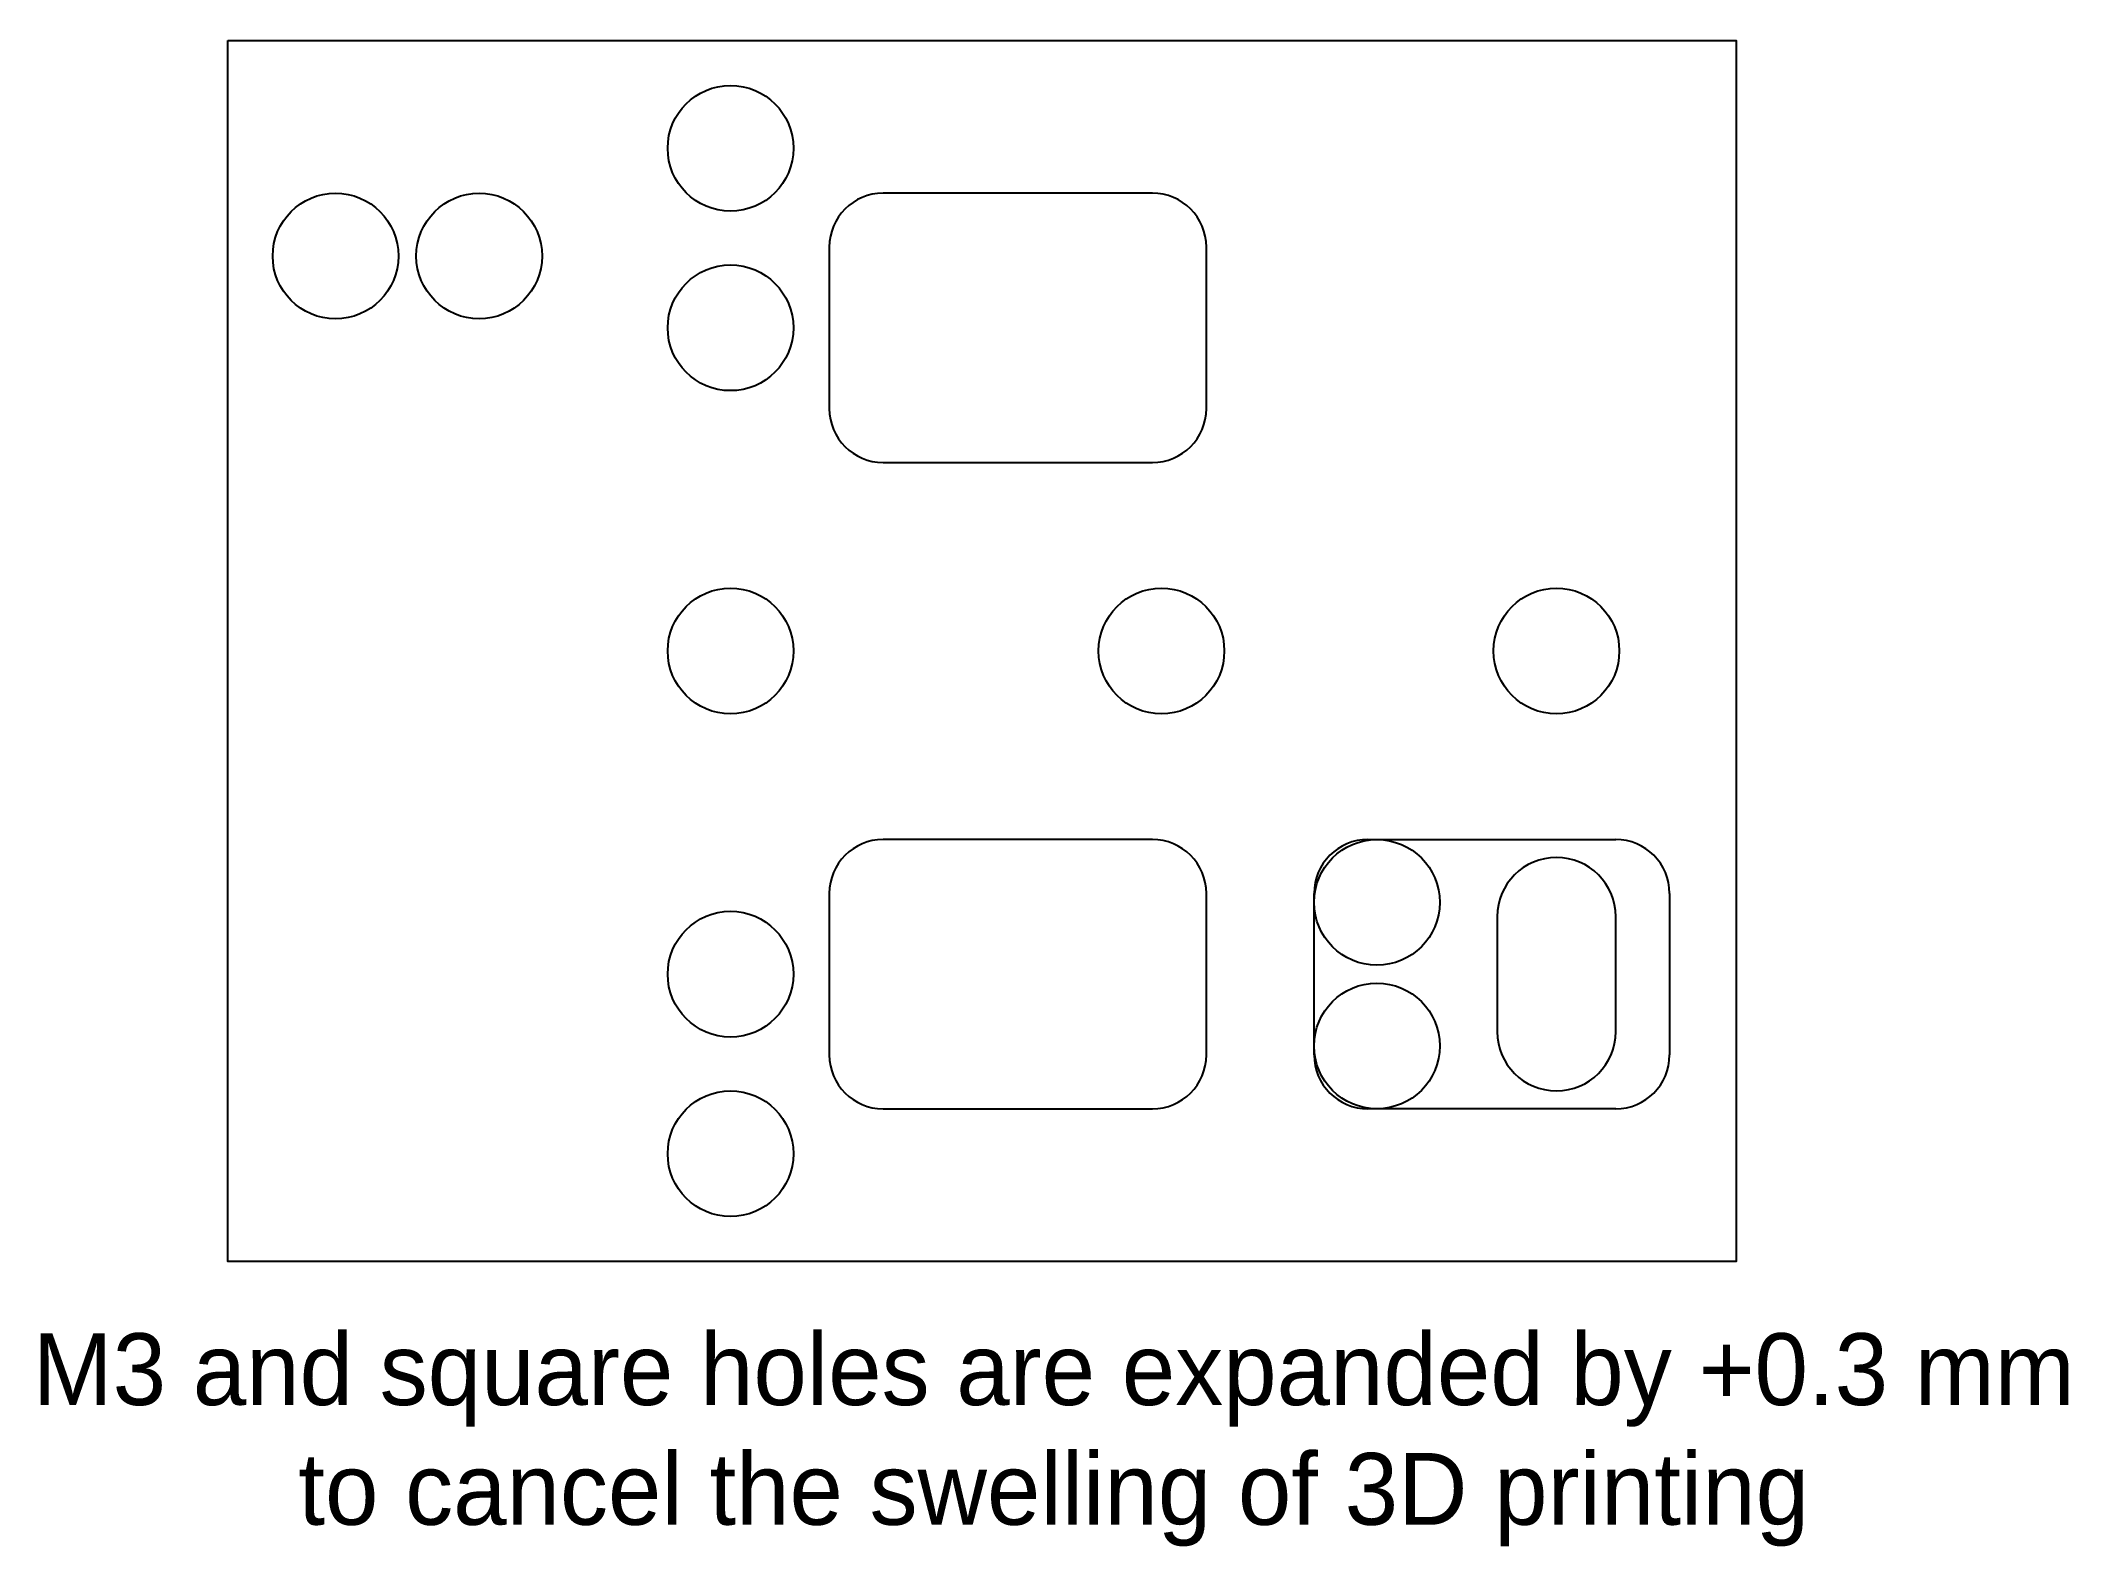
# Model space of a CAD drawing. Header units: millimetres. Extents: x -14.2 to 42.3, y -7.9 to 34.
import ezdxf

# ---------------------------------------------------------------- set-up
doc = ezdxf.new("R2010")
doc.units = ezdxf.units.MM
doc.layers.get('0').update_dxf_attribs({"lineweight": 25, "true_color": 0x000000})
doc.layers.add('1', color=7, linetype='Continuous', lineweight=25, true_color=0x000000)
doc.layers.add('note', color=252, linetype='Continuous', lineweight=25, true_color=0xa0a0a4)
doc.styles.add('textstyle0', font='')
doc.styles.get('textstyle0').set_extended_font_data('BIZ UDPゴシック')

msp = doc.modelspace()

# ---------------------------------------------------------------- linework, layer by layer
for p, q in [((16.75, 29.75), (9.25, 29.75)), ((7.75, 28.25), (7.75, 23.75)), ((18.25, 23.75), (18.25, 28.25)), ((9.25, 22.25), (16.75, 22.25)), ((16.75, 11.75), (9.25, 11.75)), ((28, 11.25), (28, 11.25)), ((7.75, 10.25), (7.75, 5.75)), ((18.25, 5.75), (18.25, 10.25)), ((26.35, 9.6), (26.35, 6.4)), ((29.65, 6.4), (29.65, 9.6)), ((28, 4.75), (28, 4.75)), ((9.25, 4.25), (16.75, 4.25))]:
    msp.add_line(p, q)
at = {"flags": 128}
msp.add_lwpolyline([(-9, 34), (33, 34), (33, 0), (-9, 0)], close=True, dxfattribs=at)
for centre in [(5, 31), (-6, 28), (-2, 28), (5, 26), (5, 17), (17, 17), (28, 17), (23, 10), (5, 8), (23, 6), (5, 3)]:
    msp.add_circle(centre, 1.75)
for centre, radius, start, end in [((9.25, 28.25), 1.5, 90, 180), ((16.75, 28.25), 1.5, 0, 90), ((9.25, 23.75), 1.5, 180, 270), ((16.75, 23.75), 1.5, 270, 0), ((9.25, 10.25), 1.5, 90, 180), ((16.75, 10.25), 1.5, 0, 90), ((28, 9.6), 1.65, 90, 180), ((28, 9.6), 1.65, 0, 90), ((28, 6.4), 1.65, 180, 270), ((28, 6.4), 1.65, 270, 0), ((9.25, 5.75), 1.5, 180, 270), ((16.75, 5.75), 1.5, 270, 0)]:
    msp.add_arc(centre, radius, start, end)
at = {"layer": '1'}
for p, q in [((16.75, 29.75), (9.25, 29.75)), ((7.75, 28.25), (7.75, 23.75)), ((18.25, 23.75), (18.25, 28.25)), ((9.25, 22.25), (16.75, 22.25)), ((16.75, 11.75), (9.25, 11.75)), ((22.75, 11.75), (29.65, 11.75)), ((7.75, 10.25), (7.75, 5.75)), ((18.25, 5.75), (18.25, 10.25)), ((21.25, 5.75), (21.25, 10.25)), ((31.15, 10.25), (31.15, 5.75)), ((9.25, 4.25), (16.75, 4.25)), ((29.65, 4.25), (22.75, 4.25))]:
    msp.add_line(p, q, dxfattribs=at)
at = {"layer": '1', "flags": 128}
msp.add_lwpolyline([(-9, 34), (33, 34), (33, 0), (-9, 0)], close=True, dxfattribs=at)
at = {"layer": '1'}
for centre in [(5, 31), (-6, 28), (-2, 28), (5, 26), (5, 17), (17, 17), (28, 17), (5, 8), (5, 3)]:
    msp.add_circle(centre, 1.75, dxfattribs=at)
for centre, start, end in [((9.25, 28.25), 90, 180), ((16.75, 28.25), 0, 90), ((9.25, 23.75), 180, 270), ((16.75, 23.75), 270, 0), ((9.25, 10.25), 90, 180), ((16.75, 10.25), 0, 90), ((22.75, 10.25), 90, 180), ((29.65, 10.25), 0, 90), ((9.25, 5.75), 180, 270), ((16.75, 5.75), 270, 0), ((22.75, 5.75), 180, 270), ((29.65, 5.75), 270, 0)]:
    msp.add_arc(centre, 1.5, start, end, dxfattribs=at)

# ---------------------------------------------------------------- texts
at = {"layer": 'note', "insert": (14, -2), "char_height": 2, "attachment_point": 2, "style": 'textstyle0'}
msp.add_mtext('M3 and square holes are expanded by +0.3 mm\\Pto cancel the swelling of 3D printing', dxfattribs=at)

doc.saveas('drawing.dxf')
